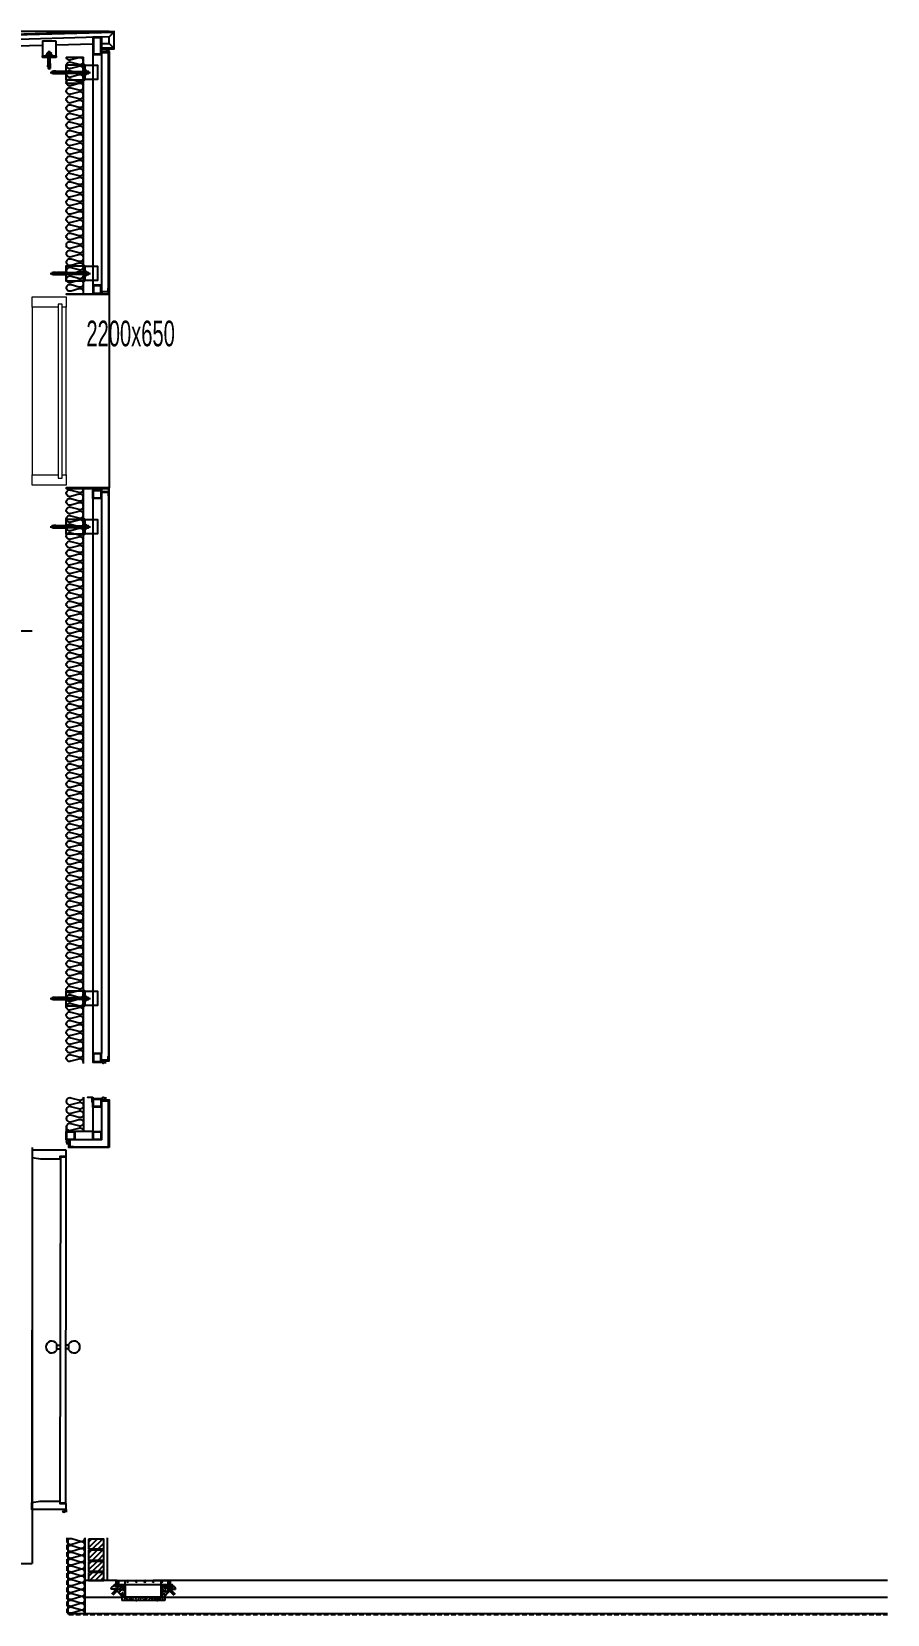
# Model space of a CAD drawing. Header units: millimetres. Extents: x -1320 to 172218, y -4077 to 50350.
# Drawn here: x 125197 to 130200, y 39953 to 49200 of the extents above; entities that cross this region are included whole.
import ezdxf
from ezdxf.enums import TextEntityAlignment as Align

# ---------------------------------------------------------------- set-up
doc = ezdxf.new("R2010")
doc.units = ezdxf.units.MM
doc.header["$LTSCALE"] = 60
doc.linetypes.add('HID', pattern=[2.3, 1.5, -0.8])
doc.linetypes.add('HIDDEN2', pattern=[1, 0.5, -0.5])
for name, color, linetype in [('0-Sheet', 7, 'Continuous'), ('2HIDDEN2', 2, 'HIDDEN2'), ('A-ELE-8', 8, 'Continuous'), ('A-ETC-8', 8, 'Continuous'), ('A-FIN', 6, 'Continuous'), ('A-FIN-8', 8, 'Continuous'), ('A-FIN-9', 7, 'Continuous'), ('A-hat', 8, 'Continuous'), ('A-HAT-9', 9, 'Continuous'), ('A-HAT-WIREMESH', 9, 'g_mesh'), ('A-WALL', 3, 'Continuous'), ('A-WID', 4, 'Continuous'), ('A-WP', 1, 'HID'), ('INSUL', 8, 'Continuous'), ('ISL', 251, 'Continuous')]:
    doc.layers.add(name, color=color, linetype=linetype)
doc.layers.add('A-WIN', color=4, linetype='Continuous', lineweight=9)
doc.layers.add('NOPLOT', color=191, linetype='Continuous', plot=False)
doc.layers.add('NOPLOT-TEXT', color=11, linetype='Continuous', plot=False)
doc.styles.add('Gdim', font='')
doc.styles.add('Gtx', font='')
doc.styles.get('Gdim').set_extended_font_data('Dotum')
doc.styles.get('Gtx').set_extended_font_data('Dotum')
doc.linetypes.add('g_mesh', pattern='A,10,-0.8,["X",Gdim,S=0.6,R=0,X=-0.15,Y=-0.3],-0.8', length=11.6)

# ---------------------------------------------------------------- blocks, each defined once
blk = doc.blocks.new('A$C4de67331')
at = {"layer": 'A-HAT-9'}
h = blk.add_hatch(dxfattribs=at)
h.set_pattern_fill('AR-SAND', color=256, scale=10)
h.set_pattern_definition([(37.5, (-152947.662, -75078.93), (-0.6299336, 19.2682377), [0, -15.2, 0, -17, 0, -16.25]), (7.5, (-152947.662, -75078.93), (17.697767, 28.2214607), [0, -8.2, 0, -13.7, 0, -5.25]), (327.5, (-152959.962, -75078.93), (31.1414186, 0.0565905), [0, -5, 0, -18, 0, -23.5]), (317.5, (-152959.962, -75078.93), (30.061266, 8.7767556), [0, -2.5, 0, -11.8, 0, -13.5])])
h.paths.add_polyline_path([(74.6, -29.6), (48, -29.6, -0.263555), (43.7, -27.2, 0.277406), (24.9, -50), (49.6, -50), (52.2, -52.6)])
h.paths.add_polyline_path([(103, -34.6, 0.414214), (98, -29.6), (74.6, -29.6), (52.2, -52.6), (59.2, -60), (79, -39.6), (103, -39.6)])
h.paths.add_polyline_path([(103, -39.6), (79, -39.6), (59.2, -60), (88, -90), (88, -116), (338, -116), (338, -90), (366.8, -60), (347, -39.6), (323, -39.6), (323, -84.6, -0.414212), (318, -89.6), (311.7, -96), (114.3, -96), (108, -89.6, -0.414212), (103, -84.6)])
h.paths.add_polyline_path([(351.4, -29.6), (328, -29.6, 0.414214), (323, -34.6), (323, -39.6), (347, -39.6), (366.8, -60), (373.8, -52.6)])
h.paths.add_polyline_path([(382.3, -27.2, -0.263555), (378, -29.6), (351.4, -29.6), (373.8, -52.6), (376.4, -50), (401.1, -50, 0.277406)])
at = {"layer": '2HIDDEN2', "color": 8}
for centre, start, end in [((53.3, -54.3), 109.43204, 171.44927), ((372.7, -54.3), 8.55073, 70.56796)]:
    blk.add_arc(centre, 28.7, start, end, dxfattribs=at)
at = {"layer": 'A-FIN'}
for p, q in [((49.6, -50), (24.9, -50)), ((88, -90), (49.6, -50)), ((88, -90), (88, -116)), ((318, -89.6), (311.7, -96)), ((338, -90), (376.4, -50)), ((338, -90), (338, -116)), ((376.4, -50), (401.1, -50)), ((88, -116), (338, -116))]:
    blk.add_line(p, q, dxfattribs=at)
blk.add_lwpolyline([(108, -89.6), (114.3, -96), (311.7, -96)], dxfattribs=at)
at = {"layer": 'NOPLOT'}
for p, q in [((108, -89.6), (108, 0)), ((318, -89.6), (318, 0))]:
    blk.add_line(p, q, dxfattribs=at)
blk = doc.blocks.new('A$C948f045c')
at = {"layer": 'A-ELE-8'}
for p, q in [((45, -24.6), (45, 0)), ((51, 0), (45, 0)), ((45, -24.6), (45, 0)), ((51, 0), (45, 0)), ((51, 0), (51, -24.6)), ((51, 0), (51, -24.6)), ((54, 0), (60, 0)), ((54, 0), (54, -24.6)), ((54, 0), (60, 0)), ((54, 0), (54, -24.6)), ((60, 0), (60, -24.6)), ((348, 0), (60, 0)), ((60, 0), (60, -24.6)), ((348, 0), (60, 0)), ((90.8, -4.2), (95, 0)), ((90.8, -4.2), (95, 0)), ((99.2, -4.2), (95, 0)), ((99.2, -4.2), (95, 0)), ((140.8, -4.2), (145, 0)), ((140.8, -4.2), (145, 0)), ((149.2, -4.2), (145, 0)), ((149.2, -4.2), (145, 0)), ((190.8, -4.2), (195, 0)), ((190.8, -4.2), (195, 0)), ((199.2, -4.2), (195, 0)), ((199.2, -4.2), (195, 0)), ((240.8, -4.2), (245, 0)), ((240.8, -4.2), (245, 0)), ((249.2, -4.2), (245, 0)), ((249.2, -4.2), (245, 0)), ((290.8, -4.2), (295, 0)), ((290.8, -4.2), (295, 0)), ((299.2, -4.2), (295, 0)), ((299.2, -4.2), (295, 0)), ((354, 0), (348, 0)), ((348, 0), (348, -24.6)), ((354, 0), (348, 0)), ((348, 0), (348, -24.6)), ((354, 0), (354, -24.6)), ((354, 0), (354, -24.6)), ((357, -24.6), (357, 0)), ((357, 0), (363, 0)), ((357, -24.6), (357, 0)), ((357, 0), (363, 0)), ((363, -24.6), (363, 0)), ((363, -24.6), (363, 0)), ((65.6, -29.6), (18.3, -78.2)), ((65.6, -29.6), (18.3, -78.2)), ((70, -39.6), (25.5, -85.3)), ((70, -39.6), (25.5, -85.3)), ((34, -24.6), (99, -24.6)), ((39, -29.6), (89, -29.6)), ((58.6, -24.6), (52.6, -24.6)), ((58.6, -24.6), (52.6, -24.6)), ((70, -39.6), (94, -39.6)), ((70, -39.6), (94, -39.6)), ((95, -8.5), (90.8, -4.2)), ((95, -8.5), (90.8, -4.2)), ((94, -34.6), (94, -84.6)), ((95, -8.5), (99.2, -4.2)), ((95, -8.5), (99.2, -4.2)), ((99, -89.6), (99, -24.6)), ((99, -24.6), (309, -24.6)), ((99, -24.6), (309, -24.6)), ((145, -8.5), (140.8, -4.2)), ((145, -8.5), (140.8, -4.2)), ((145, -8.5), (149.2, -4.2)), ((145, -8.5), (149.2, -4.2)), ((195, -8.5), (190.8, -4.2)), ((195, -8.5), (190.8, -4.2)), ((195, -8.5), (199.2, -4.2)), ((195, -8.5), (199.2, -4.2)), ((245, -8.5), (240.8, -4.2)), ((245, -8.5), (240.8, -4.2)), ((245, -8.5), (249.2, -4.2)), ((245, -8.5), (249.2, -4.2)), ((295, -8.5), (290.8, -4.2)), ((295, -8.5), (290.8, -4.2)), ((295, -8.5), (299.2, -4.2)), ((295, -8.5), (299.2, -4.2)), ((309, -24.6), (309, -89.6)), ((374, -24.6), (309, -24.6)), ((314, -34.6), (314, -84.6)), ((338, -39.6), (314, -39.6)), ((338, -39.6), (314, -39.6)), ((369, -29.6), (319, -29.6)), ((338, -39.6), (382.5, -85.3)), ((338, -39.6), (382.5, -85.3)), ((342.4, -29.6), (389.7, -78.2)), ((342.4, -29.6), (389.7, -78.2)), ((349.4, -24.6), (355.4, -24.6)), ((349.4, -24.6), (355.4, -24.6))]:
    blk.add_line(p, q, dxfattribs=at)
for points in [[(99, -89.6), (99, -24.6), (34, -24.6, 0.414214), (39, -29.6), (89, -29.6, -0.414214), (94, -34.6), (94, -84.6, 0.414214)], [(309, -24.6), (374, -24.6, -0.414214), (369, -29.6), (319, -29.6, 0.414214), (314, -34.6), (314, -84.6, -0.414214), (309, -89.6)]]:
    blk.add_lwpolyline(points, format="xyb", close=True, dxfattribs=at)
for centre in [(95, -4.2), (95, -4.2), (145, -4.2), (145, -4.2), (195, -4.2), (195, -4.2), (245, -4.2), (245, -4.2), (295, -4.2), (295, -4.2)]:
    blk.add_circle(centre, 4.24, dxfattribs=at)
for centre, start, end in [((39, -24.6), 180, 270), ((89, -34.6), 0, 90), ((99, -84.6), 180, 270), ((309, -84.6), 270, 0), ((319, -34.6), 90, 180), ((369, -24.6), 270, 0)]:
    blk.add_arc(centre, 5, start, end, dxfattribs=at)
at = {"layer": 'A-FIN'}
blk.add_blockref('A$C4de67331', (-9, 0), dxfattribs=at)
blk = doc.blocks.new('A$Cae507117')
at = {"layer": 'A-ETC-8'}
for points in [[(-50, 0), (-50, -50), (0, -50), (0, 0)], [(-46.8, -3.2), (-46.8, -46.8), (-3.2, -46.8), (-3.2, -3.2)]]:
    blk.add_lwpolyline(points, close=True, dxfattribs=at)
blk = doc.blocks.new('A$C632c858f')
at = {"layer": 'A-ETC-8'}
blk.add_arc((-2.8, 0), 24, 341.82483, 18.17517, dxfattribs=at)
blk.add_ellipse((34, 0), major_axis=(7.59, 0), ratio=0.987937, dxfattribs=at)
blk = doc.blocks.new('너트 M12')
for p, q in [((-9, 0), (9, 0)), ((-9.5, -9), (-9.5, -0.5)), ((9, -9.5), (-9, -9.5)), ((0, -8.3), (0, -1.2)), ((9.5, -0.5), (9.5, -9))]:
    blk.add_line(p, q)
for centre, start, end in [((-9, -0.5), 90, 180), ((-9, -9), 180, 270), ((9, -0.5), 0, 90), ((9, -9), 270, 0)]:
    blk.add_arc(centre, 0.5, start, end)
at = {"extrusion": (0, 0, -1)}
for centre, major_axis, ratio, start_param, end_param in [((-4.8, -0.9), (-4.75, 0.31), 0.185359, -0.024388, 3.141593), ((4.8, -0.9), (4.75, 0.31), 0.185108, 3.141593, 6.30754), ((-4.8, -8.6), (4.75, 0.31), 0.187111, 0, 3.166211), ((4.8, -8.6), (-4.75, 0.31), 0.185991, 3.117121, 6.283185)]:
    blk.add_ellipse(centre, major_axis=major_axis, ratio=ratio, start_param=start_param, end_param=end_param, dxfattribs=at)
blk = doc.blocks.new('A$C4fb6b26a')
at = {"layer": 'A-ETC-8'}
for p, q in [((-277.5, -40), (-42.5, -40)), ((-267.5, -35.5), (-267.5, -44.5)), ((-265.5, -34), (-266, -34)), ((-266, -46), (-265.5, -46)), ((-254.5, -35.5), (-265.5, -34)), ((-265.5, -46), (-254.5, -44.5)), ((-260.1, -34.8), (-260.1, -36.5)), ((-260.1, -43.5), (-260.1, -45.2)), ((-259.6, -37.3), (-257.8, -38.5)), ((-259.6, -42.7), (-257.8, -41.5)), ((-244.1, -33.8), (-259.1, -33.8)), ((-259.1, -46.2), (-244.1, -46.2)), ((-249.6, -39), (-256.2, -39)), ((-249.6, -41), (-256.2, -41)), ((-254.5, -35.5), (-240.5, -35.5)), ((-254.5, -44.5), (-240.5, -44.5)), ((-249.1, -38.5), (-249.1, -38)), ((-249.1, -42), (-249.1, -41.5)), ((-245.1, -42), (-245.1, -38)), ((-244.1, -33.8), (-241.1, -33.8)), ((-244.1, -46.2), (-241.1, -46.2)), ((-241.1, -33.8), (-241.1, -46.2)), ((-240.5, -46), (-240.5, -34)), ((-237.5, -34), (-240.5, -34)), ((-240.5, -46), (-237.5, -46)), ((-237.5, -46), (-237.5, -34)), ((-183.5, -34), (-237.5, -34)), ((-237.5, -46), (-183.5, -46)), ((-183.5, -34), (-74, -34)), ((-74, -46), (-183.5, -46)), ((-80, 0), (-80, -80)), ((-62.7, -44.5), (-52.5, -44.5)), ((-62.5, -34), (-54, -34)), ((-62.5, -35.5), (-52.5, -35.5)), ((-62.5, -46), (-54, -46)), ((-54, -46), (-54, -34)), ((-52.5, -35.5), (-54, -34)), ((-52.5, -44.5), (-54, -46)), ((-52.5, -44.5), (-52.5, -35.5))]:
    blk.add_line(p, q, dxfattribs=at)
for points in [[(-83.5, 4.5), (-83.5, -84.5), (-183.5, -84.5), (-183.5, 4.5)], [(-80, -80), (-74, -80), (-74, 0), (-80, 0)], [(-74, -25), (-74, -55), (-72, -55), (-72, -25)]]:
    blk.add_lwpolyline(points, close=True, dxfattribs=at)
blk.add_lwpolyline([(-80, 7.5), (-80, -87.5, -0.414214), (-81, -88.5), (-83.5, -88.5), (-83.5, 8.5), (-81, 8.5, -0.414214)], format="xyb", close=True, dxfattribs=at)
blk.add_lwpolyline([(-80, -80), (0, -80), (0, 0), (-80, 0)], dxfattribs=at)
for centre, radius, start, end in [((-266, -35.5), 1.5, 90, 180), ((-266, -44.5), 1.5, 180, 270), ((-259.1, -34.8), 1, 90, 180), ((-259.1, -36.5), 1, 180, 236.30993), ((-259.1, -43.5), 1, 123.69007, 180), ((-259.1, -45.2), 1, 180, 270), ((-256.2, -36), 3, 236.30993, 270), ((-256.2, -44), 3, 90, 123.69007), ((-249.6, -38.5), 0.5, 270, 0), ((-249.6, -41.5), 0.5, 0, 90), ((-247.1, -38), 2, 90, 180), ((-247.1, -42), 2, 180, 270), ((-247.1, -38), 2, 0, 90), ((-247.1, -42), 2, 270, 0)]:
    blk.add_arc(centre, radius, start, end, dxfattribs=at)
at = {"layer": 'A-ETC-8', "xscale": -1, "rotation": 90}
blk.add_blockref('너트 M12', (-72, -40), dxfattribs=at)
blk = doc.blocks.new('*U258')
at = {"layer": 'A-WIN', "color": 8}
for p, q in [((3409.1, 150), (2429.1, 150)), ((2429.1, -50), (3409.1, -50))]:
    blk.add_line(p, q, dxfattribs=at)
at = {"layer": 'A-WIN'}
for points in [[(2369.1, 126.5), (2369.1, 126.5), (2369.1, 150), (2429.1, 150), (2429.1, 126.5), (2411.1, 126.5), (2411.1, 102.5), (2429.1, 102.5), (2429.1, -50), (2369.1, -50), (2369.1, 102.5), (2369.1, 102.5)], [(3427.1, 126.5), (3409.1, 126.5), (3409.1, 150), (3469.1, 150), (3469.1, 126.5), (3469.1, 126.5), (3469.1, 102.5), (3469.1, 102.5), (3469.1, -50), (3409.1, -50), (3409.1, 102.5), (3427.1, 102.5)]]:
    blk.add_lwpolyline(points, close=True, dxfattribs=at)
for points in [[(3427.1, 120.5), (3427.1, 126.5), (2411.1, 126.5), (2411.1, 120.5)], [(2411.1, 108.5), (2411.1, 102.5), (3427.1, 102.5), (3427.1, 108.5)]]:
    blk.add_lwpolyline(points, dxfattribs=at)
blk = doc.blocks.new('A$C74a2a393')
at = {"layer": 'A-ETC-8', "elevation": 0}
for points in [[(-50, -100), (-50, 0), (0, 0), (0, -100)], [(-46.8, -96.8), (-46.8, -3.2), (-3.2, -3.2), (-3.2, -96.8)]]:
    blk.add_lwpolyline(points, close=True, dxfattribs=at)
blk = doc.blocks.new('M12-STUD ANCHOR')
at = {"layer": 'A-ETC-8'}
for p, q in [((17.8, 33.7), (17.8, 40.7)), ((28.2, 30.2), (18, 31.2)), ((18, 28.2), (18, 31.2)), ((18, 31.2), (29.2, 31.2)), ((28.2, 27.2), (18, 28.2)), ((28.7, 42.2), (19.2, 42.2)), ((28.7, 32.2), (19.2, 32.2)), ((22.7, 48), (23.9, 49.2)), ((34.7, 48), (22.7, 48)), ((22.7, -20.8), (22.7, 48)), ((23.3, 33.7), (23.3, 40.7)), ((33.5, 49.2), (23.9, 49.2)), ((23.9, -20.8), (23.9, 49.2)), ((28.2, 27.2), (28.2, 30.2)), ((39.5, 28.2), (28.2, 28.2)), ((28.7, 54.2), (28.7, -55.8)), ((28.7, 42.2), (38.2, 42.2)), ((28.7, 32.2), (38.2, 32.2)), ((29.2, 29.2), (29.2, 32.2)), ((39.5, 31.2), (29.2, 32.2)), ((39.5, 28.2), (29.2, 29.2)), ((33.5, 49.2), (34.7, 48)), ((33.5, -20.8), (33.5, 49.2)), ((34.2, 33.7), (34.2, 40.7)), ((34.7, -20.8), (34.7, 48)), ((39.5, 28.2), (39.5, 31.2)), ((39.7, 33.7), (39.7, 40.7)), ((20.5, -38.8), (21.7, -20.8)), ((28.7, -38.8), (20.5, -38.8)), ((21.7, -20.8), (24.3, -20.8)), ((22.7, -18.4), (34.7, -18.4)), ((22.7, -38.8), (22.7, -48.4)), ((22.7, -41.2), (34.7, -41.2)), ((22.7, -42.4), (34.7, -42.4)), ((22.7, -48.4), (28.7, -48.4)), ((28.7, -50.8), (22.7, -48.4)), ((28.7, -20.8), (24.8, -20.8)), ((25.8, -32.3), (32, -26.1)), ((26.2, -32.6), (32.3, -26.5)), ((31.1, -35.9), (27.5, -35.9)), ((31.1, -36.4), (27.5, -36.4)), ((35.7, -20.8), (28.7, -20.8)), ((31.1, -38.8), (28.7, -38.8)), ((28.7, -50.8), (34.7, -48.4)), ((34.7, -48.4), (28.7, -48.4)), ((32.3, -38.8), (36.9, -38.8)), ((34.7, -38.8), (34.7, -48.4)), ((36.9, -38.8), (35.7, -20.8))]:
    blk.add_line(p, q, dxfattribs=at)
for centre, radius, start, end in [((19.2, 40.7), 1.47, 90, 180), ((19.2, 33.7), 1.47, 180, 270), ((21.8, 40.7), 1.47, 360, 90), ((21.8, 33.7), 1.47, 270, 360), ((24.7, 40.7), 1.47, 90, 180), ((24.7, 33.7), 1.47, 180, 270), ((32.8, 40.7), 1.47, 360, 90), ((32.8, 33.7), 1.47, 270, 360), ((35.7, 40.7), 1.47, 90, 180), ((35.7, 33.7), 1.47, 180, 270), ((38.2, 40.7), 1.47, 360, 90), ((38.2, 33.7), 1.47, 270, 360), ((27.7, -21.9), 3.6, 161.96222, 315), ((27.7, -21.9), 3.12, 159.06665, 315), ((27.5, -34), 2.4, 135, 270), ((27.5, -34), 1.92, 135, 270), ((31.1, -25.3), 1.68, 315, 135), ((31.1, -25.3), 1.2, 315, 135), ((31.1, -37.6), 1.68, 314.41531, 90), ((31.1, -37.6), 1.2, 270, 90)]:
    blk.add_arc(centre, radius, start, end, dxfattribs=at)
blk = doc.blocks.new('A$Ca447c92b')
at = {"layer": '0-Sheet'}
for p, q in [((405, 50, 0), (405, 42.8, 0)), ((405, 42.8, 0), (408, 42.8, 0))]:
    blk.add_line(p, q, dxfattribs=at)
at = {"layer": 'A-ETC-8'}
for p, q in [((-220, 100.9, 0), (-247, 127, 0)), ((-220, 100.9, 0), (-220, -117)), ((450, 119.2, 0), (477, 146.9, 0)), ((60, 69.1, 0), (-170, 63.1, 0)), ((355, 77, 0), (140, 71.2, 0)), ((408, 53, 0), (408, 80, 0)), ((477, 53, 0), (450, 80, 0))]:
    blk.add_line(p, q, dxfattribs=at)
at = {"layer": 'A-ETC-8', "elevation": 0}
blk.add_lwpolyline([(408, 80), (450, 80), (450, 119.2), (-220, 100.9)], dxfattribs=at)
for points in [[(140, 94.8), (60, 94.8), (60, 0), (140, 0)], [(140, 8), (140, 0), (60, 0), (60, 8)], [(120, 8), (80, 8), (80, 12), (120, 12)], [(-200, -120), (-230, -120), (-230, -117), (-203, -117), (-203, -90), (-200, -90)]]:
    blk.add_lwpolyline(points, close=True, dxfattribs=at)
at = {"layer": 'A-ETC-8'}
blk.add_arc((-210, -213.7), 64.5, 81.08429, 98.91571, dxfattribs=at)
at = {"layer": 'A-ETC-8', "extrusion": (0, 0, -1)}
blk.add_ellipse((-210, -133.5), major_axis=(0, 10), ratio=0.999542, dxfattribs=at)
at = {"layer": 'A-FIN-9', "elevation": 0}
blk.add_lwpolyline([(408, 42.8), (408, 50), (480, 50), (480, 150), (-250, 130), (-250, -150), (-220, -150), (-220, -123), (-208, -123), (-208, -120), (-223, -120), (-223, -147), (-247, -147), (-247, 127.1), (477, 146.9), (477, 53), (405, 53), (405, 42.8)], close=True, dxfattribs=at)
at = {"layer": 'A-ETC-8', "xscale": -1}
for name, p in [('A$Cae507117', (-220, 100.9, 0)), ('A$C74a2a393', (355, 116.9, 0)), ('M12-STUD ANCHOR', (128.7, -16.2, 0)), ('A$C632c858f', (470.1, 42.5, 0))]:
    blk.add_blockref(name, p, dxfattribs=at)

msp = doc.modelspace()

# ---------------------------------------------------------------- hatches: boundary and pattern name
at = {"layer": 'A-hat', "lineweight": -3}
h = msp.add_hatch(dxfattribs=at)
h.set_pattern_fill('ANSI31', color=256, scale=7, style=0)
h.set_pattern_definition([(45, (38448.755, 42713.623), (-15.715448, 15.715448), [])])
h.paths.add_polyline_path([(125620, 40392), (125530, 40392), (125530, 40335), (125620, 40335)])
h = msp.add_hatch(dxfattribs=at)
h.set_pattern_fill('ANSI31', color=256, scale=7, style=0)
h.set_pattern_definition([(45, (38448.755, 42648.623), (-15.715448, 15.715448), [])])
h.paths.add_polyline_path([(125620, 40327), (125530, 40327), (125530, 40270), (125620, 40270)])
h = msp.add_hatch(dxfattribs=at)
h.set_pattern_fill('ANSI31', color=256, scale=7, style=0)
h.set_pattern_definition([(45, (38448.755, 42583.623), (-15.715448, 15.715448), [])])
h.paths.add_polyline_path([(125620, 40262), (125530, 40262), (125530, 40205), (125620, 40205)])
h = msp.add_hatch(dxfattribs=at)
h.set_pattern_fill('ANSI31', color=256, scale=7, style=0)
h.set_pattern_definition([(45, (69098.755, 42518.623), (-15.715448, 15.715448), [])])
h.paths.add_polyline_path([(125530, 40150), (125620, 40150), (125620, 40197), (125530, 40197)])

# ---------------------------------------------------------------- linework, layer by layer
at = {"layer": 'A-ELE-8'}
for p, q in [((125650, 49200), (119320, 49200)), ((125650.3, 47665, 0), (125650, 46535, 0)), ((125200, 42680), (125200, 40250)), ((129370, 40150), (128630, 40150))]:
    msp.add_line(p, q, dxfattribs=at)
at = {"layer": 'A-ELE-8', "ltscale": 20}
msp.add_line((125200, 42623), (125197.5, 40607), dxfattribs=at)
at = {"layer": 'A-ETC-8'}
for p, q in [((125555, 49168.1, 0), (125555, 47665, 0)), ((125605, 49169.6, 0), (125605, 47665, 0)), ((125555, 46535, 0), (125555, 43230.1)), ((125605, 46535, 0), (125605, 43230.1)), ((125555, 42917, 0), (125555, 42775, 0)), ((125605, 42917, 0), (125605, 42775, 0)), ((125555, 42775, 0), (125450, 42775, 0)), ((125555, 42725, 0), (125450, 42725, 0))]:
    msp.add_line(p, q, dxfattribs=at)
at = {"layer": 'A-ETC-8', "elevation": 0}
for points in [[(125642, 49081), (125607, 49081), (125607, 49092), (125605, 49092), (125605, 49079), (125640.3, 49079, 0.226541), (125644, 49075.3), (125644, 49060.7), (125646, 49060.7), (125646, 49077, -0.414214)], [(125642.3, 47680), (125607.3, 47680), (125607.3, 47669), (125605.3, 47669), (125605.3, 47682), (125640.6, 47682, -0.226541), (125644.3, 47685.7), (125644.3, 47700.4), (125646.3, 47700.4), (125646.3, 47684, 0.414214)], [(125642, 46511), (125607, 46511), (125607, 46522), (125605, 46522), (125605, 46509), (125640.4, 46509, 0.226541), (125644, 46505.3), (125644, 46490.6), (125646, 46490.6), (125646, 46507, -0.414214)], [(125642, 43191.1), (125607, 43191.1), (125607, 43180.1), (125605, 43180.1), (125605, 43193.1), (125640.4, 43193.1, -0.226541), (125644, 43196.7), (125644, 43211.4), (125646, 43211.4), (125646, 43195.1, 0.414214)], [(125642, 42956), (125607, 42956), (125607, 42967), (125605, 42967), (125605, 42954), (125640.4, 42954, 0.226541), (125644, 42950.3), (125644, 42935.6), (125646, 42935.6), (125646, 42952, -0.414214)], [(125419, 42688), (125419, 42723), (125408, 42723), (125408, 42725), (125421, 42725), (125421, 42689.7, -0.226541), (125424.7, 42686), (125439.4, 42686), (125439.4, 42684), (125423, 42684, 0.414214)]]:
    msp.add_lwpolyline(points, format="xyb", close=True, dxfattribs=at)
for points in [[(125555, 42975), (125555, 42945), (125552, 42945), (125552, 42972), (125525, 42972), (125525, 42975)], [(125400, 42775), (125430, 42775), (125430, 42778), (125403, 42778), (125403, 42805), (125400, 42805)]]:
    msp.add_lwpolyline(points, close=True, dxfattribs=at)
at = {"layer": 'A-ETC-8'}
msp.add_arc((125420.5, 40557.5), 21.8, 159.90916, 200.09084, dxfattribs=at)
at = {"layer": 'A-ETC-8', "extrusion": (0, 0, -1)}
msp.add_ellipse((125386, 40557.5), major_axis=(-7.59, 0), ratio=0.987937, dxfattribs=at)
at = {"layer": 'A-FIN'}
for p, q in [((119750, 45700), (125200, 45700)), ((125640, 40150), (125640, 40400)), ((121677.7, 40250), (125200, 40250)), ((125691, 40150), (125508, 40150)), ((130200, 40150), (125909, 40150))]:
    msp.add_line(p, q, dxfattribs=at)
at = {"layer": 'A-FIN', "elevation": 0}
for points in [[(125650.1, 49085), (125650.3, 47665), (125400.3, 47665), (125400.3, 47669), (125646.3, 47669), (125646.1, 49081)], [(125650.1, 49085), (125609, 49085), (125609, 49081), (125646.1, 49081)]]:
    msp.add_lwpolyline(points, dxfattribs=at)
for points in [[(125609, 43191.1), (125609, 43187.1), (125650, 43187.1), (125650, 46535), (125400, 46535), (125400, 46531), (125646, 46531), (125646, 43191.1), (125609, 43191.1)], [(125650, 42680), (125415, 42680), (125415, 42721), (125419, 42721), (125419, 42684), (125646, 42684), (125646, 42956), (125609, 42956), (125609, 42956), (125609, 42960), (125650, 42960)]]:
    msp.add_lwpolyline(points, close=True, dxfattribs=at)
at = {"layer": 'A-FIN-8'}
for q in [(125408, 39968.2), (130200, 39958)]:
    msp.add_line((125418.2, 39958), q, dxfattribs=at)
at = {"layer": 'A-HAT-WIREMESH', "ltscale": 0.6}
msp.add_line((125508, 40054), (130200, 40054), dxfattribs=at)
at = {"layer": 'A-WALL', "elevation": 0}
for points in [[(125530, 40392), (125530, 40335), (125620, 40335), (125620, 40392)], [(125530, 40327), (125530, 40270), (125620, 40270), (125620, 40327)], [(125530, 40262), (125530, 40205), (125620, 40205), (125620, 40262)], [(125530, 40197), (125530, 40150), (125620, 40150), (125620, 40197)]]:
    msp.add_lwpolyline(points, close=True, dxfattribs=at)
at = {"layer": 'A-WID'}
for p, q in [((125345, 41497), (125345, 41533)), ((125345, 41525), (125365, 41525)), ((125415, 41525), (125395, 41525)), ((125415, 41497), (125415, 41533)), ((125345, 41505), (125365, 41505)), ((125415, 41505), (125395, 41505))]:
    msp.add_line(p, q, dxfattribs=at)
at = {"layer": 'A-WID', "elevation": 0}
for points in [[(125400, 42665), (125200, 42665), (125200, 42623), (125200, 42623), (125250, 42615), (125265, 42615), (125265, 42615), (125365, 42615), (125365, 42630), (125400, 42630), (125400, 42638), (125400, 42638), (125400, 42665)], [(125397.5, 42627), (125395, 40602.5), (125365, 40602.5), (125367.5, 42627)], [(125397.5, 40565), (125197.5, 40565), (125197.5, 40607), (125197.5, 40607), (125247.5, 40615), (125262.5, 40615), (125262.5, 40615), (125362.5, 40615), (125362.5, 40600), (125397.5, 40600), (125397.5, 40592), (125397.5, 40592), (125397.5, 40565)]]:
    msp.add_lwpolyline(points, close=True, dxfattribs=at)
at = {"layer": 'A-WID'}
for centre, start, end in [((125315, 41515), 31.00272, 328.99728), ((125445, 41515), 211.00272, 148.99728)]:
    msp.add_arc(centre, 35, start, end, dxfattribs=at)
at = {"layer": 'A-WP', "ltscale": 0.3}
for p, q in [((125403, 40400), (125403, 39965.1)), ((125415.1, 39953), (125403, 39965.1)), ((125415.1, 39953), (130200, 39953))]:
    msp.add_line(p, q, dxfattribs=at)
at = {"layer": 'INSUL'}
for p, q in [((125400, 49050), (125500, 49050)), ((125500, 47665), (125500, 49050)), ((125400, 48900, 0), (125500, 48900, 0)), ((125500, 43171), (125500, 46535)), ((125500, 42975), (125500, 42775)), ((125408, 40400), (125408, 39968.2)), ((125508, 40400), (125508, 39958))]:
    msp.add_line(p, q, dxfattribs=at)
at = {"layer": 'ISL', "elevation": 0}
for points in [[(125400.3, 47950, -0.576422), (125427.1, 47971.8), (125472.9, 47959.4, 0.524856), (125500, 47978.1, 0.524856), (125472.9, 47996.8), (125427.1, 47984.4, -1.449198), (125427.1, 48021.8), (125472.9, 48009.4, 0.524856), (125500, 48028.1, 0.524856), (125472.9, 48046.8), (125427.1, 48034.4, -1.449198), (125427.1, 48071.8), (125472.9, 48059.4, 0.524856), (125500, 48078.1, 0.524856), (125472.9, 48096.8), (125427.1, 48084.4, -1.449198), (125427.1, 48121.8), (125472.9, 48109.4, 0.524856), (125500, 48128.1, 0.524856), (125472.9, 48146.8), (125427.1, 48134.4, -1.449198), (125427.1, 48171.8), (125472.9, 48159.4, 0.524856), (125500, 48178.1, 0.524856), (125472.9, 48196.8), (125427.1, 48184.4, -1.449198), (125427.1, 48221.8), (125472.9, 48209.4, 0.524856), (125500, 48228.1, 0.524856), (125472.9, 48246.8), (125427.1, 48234.4, -1.449198), (125427.1, 48271.8), (125472.9, 48259.4, 0.524856), (125500, 48278.1, 0.524856), (125472.9, 48296.8), (125427.1, 48284.4, -1.449198), (125427.1, 48321.8), (125472.9, 48309.4, 0.524856), (125500, 48328.1, 0.524856), (125472.9, 48346.8), (125427.1, 48334.4, -1.449198), (125427.1, 48371.8), (125472.9, 48359.4, 0.524856), (125500, 48378.1, 0.524856), (125472.9, 48396.8), (125427.1, 48384.4, -1.449198), (125427.1, 48421.8), (125472.9, 48409.4, 0.524856), (125500, 48428.1, 0.524856), (125472.9, 48446.8), (125427.1, 48434.4, -1.449198), (125427.1, 48471.8), (125472.9, 48459.4, 0.524856), (125500, 48478.1, 0.524856), (125472.9, 48496.8), (125427.1, 48484.4, -1.449198), (125427.1, 48521.8), (125472.9, 48509.4, 0.524856), (125500, 48528.1, 0.524856), (125472.9, 48546.8), (125427.1, 48534.4, -1.449198), (125427.1, 48571.8), (125472.9, 48559.4, 0.524856), (125500, 48578.1, 0.524856), (125472.9, 48596.8), (125427.1, 48584.4, -1.449198), (125427.1, 48621.8), (125472.9, 48609.4, 0.524856), (125500, 48628.1, 0.524856), (125472.9, 48646.8), (125427.1, 48634.4, -1.449198), (125427.1, 48671.8), (125472.9, 48659.4, 0.524856), (125500, 48678.1, 0.524856), (125472.9, 48696.8), (125427.1, 48684.4, -1.449198), (125427.1, 48721.8), (125472.9, 48709.4, 0.524856), (125500, 48728.1, 0.524856), (125472.9, 48746.8), (125427.1, 48734.4, -1.449198), (125427.1, 48771.8), (125472.9, 48759.4, 0.524856), (125500, 48778.1, 0.524856), (125472.9, 48796.8), (125427.1, 48784.4, -1.449198), (125427.1, 48821.8), (125472.9, 48809.4, 0.524856), (125500, 48828.1, 0.524856), (125472.9, 48846.8), (125427.1, 48834.4, -1.449198), (125427.1, 48871.8), (125472.9, 48859.4, 0.524856), (125500, 48878.1, 0.524856), (125472.9, 48896.8), (125427.1, 48884.4, -1.449198), (125427.1, 48921.8), (125472.9, 48909.4, 0.524856), (125500, 48928.1, 0.524856), (125472.9, 48946.8), (125427.1, 48934.4, -1.449198), (125427.1, 48971.8), (125472.9, 48959.4, 0.524856), (125500, 48978.1, 0.524856), (125472.9, 48996.8), (125427.1, 48984.4, -1.449198), (125427.1, 49021.8), (125472.9, 49009.4, 0.524856), (125500, 49028.1, 0.524856), (125472.9, 49046.8), (125427.1, 49034.4, -0.475537), (125400.3, 49050, -0.475537)], [(125498, 47669, 0.119307), (125500.3, 47678.1, 0.524856), (125473.2, 47696.8), (125427.4, 47684.4, -1.449198), (125427.4, 47721.8), (125473.2, 47709.4, 0.524856), (125500.3, 47728.1, 0.524856), (125473.2, 47746.8), (125427.4, 47734.4, -1.449198), (125427.4, 47771.8), (125473.2, 47759.4, 0.524856), (125500.3, 47778.1, 0.524856), (125473.2, 47796.8), (125427.4, 47784.4, -1.449198), (125427.4, 47821.8), (125473.2, 47809.4, 0.524856), (125500.3, 47828.1, 0.524856), (125473.2, 47846.8), (125427.4, 47834.4, -1.449198), (125427.4, 47871.8), (125473.2, 47859.4, 0.524856), (125500.3, 47878.1, 0.524856), (125473.2, 47896.8), (125427.4, 47884.4, -1.449198), (125427.4, 47921.8), (125473.2, 47909.4, 0.524856), (125500.3, 47928.1, 0.524856), (125473.2, 47946.8), (125427.4, 47934.4, -0.475537), (125400.5, 47950)], [(125500, 43178.1, 0.524856), (125472.9, 43196.8), (125427.1, 43184.4, -1.449198), (125427.1, 43221.8), (125472.9, 43209.4, 0.524856), (125500, 43228.1, 0.524856), (125472.9, 43246.8), (125427.1, 43234.4, -1.449198), (125427.1, 43271.8), (125472.9, 43259.4, 0.524856), (125500, 43278.1, 0.524856), (125472.9, 43296.8), (125427.1, 43284.4, -1.449198), (125427.1, 43321.8), (125472.9, 43309.4, 0.524856), (125500, 43328.1, 0.524856), (125472.9, 43346.8), (125427.1, 43334.4, -1.449198), (125427.1, 43371.8), (125472.9, 43359.4, 0.524856), (125500, 43378.1, 0.524856), (125472.9, 43396.8), (125427.1, 43384.4, -1.449198), (125427.1, 43421.8), (125472.9, 43409.4, 0.524856), (125500, 43428.1, 0.524856), (125472.9, 43446.8), (125427.1, 43434.4, -1.449198), (125427.1, 43471.8), (125472.9, 43459.4, 0.524856), (125500, 43478.1, 0.524856), (125472.9, 43496.8), (125427.1, 43484.4, -1.449198), (125427.1, 43521.8), (125472.9, 43509.4, 0.524856), (125500, 43528.1, 0.524856), (125472.9, 43546.8), (125427.1, 43534.4, -1.449198), (125427.1, 43571.8), (125472.9, 43559.4, 0.524856), (125500, 43578.1, 0.524856), (125472.9, 43596.8), (125427.1, 43584.4, -1.449198), (125427.1, 43621.8), (125472.9, 43609.4, 0.524856), (125500, 43628.1, 0.524856), (125472.9, 43646.8), (125427.1, 43634.4, -1.449198), (125427.1, 43671.8), (125472.9, 43659.4, 0.524856), (125500, 43678.1, 0.524856), (125472.9, 43696.8), (125427.1, 43684.4, -1.449198), (125427.1, 43721.8), (125472.9, 43709.4, 0.524856), (125500, 43728.1, 0.524856), (125472.9, 43746.8), (125427.1, 43734.4, -1.449198), (125427.1, 43771.8), (125472.9, 43759.4, 0.524856), (125500, 43778.1, 0.524856), (125472.9, 43796.8), (125427.1, 43784.4, -1.449198), (125427.1, 43821.8), (125472.9, 43809.4, 0.524856), (125500, 43828.1, 0.524856), (125472.9, 43846.8), (125427.1, 43834.4, -1.449198), (125427.1, 43871.8), (125472.9, 43859.4, 0.524856), (125500, 43878.1, 0.524856), (125472.9, 43896.8), (125427.1, 43884.4, -1.449198), (125427.1, 43921.8), (125472.9, 43909.4, 0.524856), (125500, 43928.1, 0.524856), (125472.9, 43946.8), (125427.1, 43934.4, -1.449198), (125427.1, 43971.8), (125472.9, 43959.4, 0.524856), (125500, 43978.1, 0.524856), (125472.9, 43996.8), (125427.1, 43984.4, -1.449198), (125427.1, 44021.8), (125472.9, 44009.4, 0.524856), (125500, 44028.1, 0.524856), (125472.9, 44046.8), (125427.1, 44034.4, -1.449198), (125427.1, 44071.8), (125472.9, 44059.4, 0.524856), (125500, 44078.1, 0.524856), (125472.9, 44096.8), (125427.1, 44084.4, -1.449198), (125427.1, 44121.8), (125472.9, 44109.4, 0.524856), (125500, 44128.1, 0.524856), (125472.9, 44146.8), (125427.1, 44134.4, -1.449198), (125427.1, 44171.8), (125472.9, 44159.4, 0.524856), (125500, 44178.1, 0.524856), (125472.9, 44196.8), (125427.1, 44184.4, -1.449198), (125427.1, 44221.8), (125472.9, 44209.4, 0.524856), (125500, 44228.1, 0.524856), (125472.9, 44246.8), (125427.1, 44234.4, -1.449198), (125427.1, 44271.8), (125472.9, 44259.4, 0.524856), (125500, 44278.1, 0.524856), (125472.9, 44296.8), (125427.1, 44284.4, -1.449198), (125427.1, 44321.8), (125472.9, 44309.4, 0.524856), (125500, 44328.1, 0.524856), (125472.9, 44346.8), (125427.1, 44334.4, -1.449198), (125427.1, 44371.8), (125472.9, 44359.4, 0.524856), (125500, 44378.1, 0.524856), (125472.9, 44396.8), (125427.1, 44384.4, -1.449198), (125427.1, 44421.8), (125472.9, 44409.4, 0.524856), (125500, 44428.1, 0.524856), (125472.9, 44446.8), (125427.1, 44434.4, -1.449198), (125427.1, 44471.8), (125472.9, 44459.4, 0.524856), (125500, 44478.1, 0.524856), (125472.9, 44496.8), (125427.1, 44484.4, -1.449198), (125427.1, 44521.8), (125472.9, 44509.4, 0.524856), (125500, 44528.1, 0.524856), (125472.9, 44546.8), (125427.1, 44534.4, -1.449198), (125427.1, 44571.8), (125472.9, 44559.4, 0.524856), (125500, 44578.1, 0.524856), (125472.9, 44596.8), (125427.1, 44584.4, -1.449198), (125427.1, 44621.8), (125472.9, 44609.4, 0.524856), (125500, 44628.1, 0.524856), (125472.9, 44646.8), (125427.1, 44634.4, -1.449198), (125427.1, 44671.8), (125472.9, 44659.4, 0.524856), (125500, 44678.1, 0.524856), (125472.9, 44696.8), (125427.1, 44684.4, -1.449198), (125427.1, 44721.8), (125472.9, 44709.4, 0.524856), (125500, 44728.1, 0.524856), (125472.9, 44746.8), (125427.1, 44734.4, -1.449198), (125427.1, 44771.8), (125472.9, 44759.4, 0.524856), (125500, 44778.1, 0.524856), (125472.9, 44796.8), (125427.1, 44784.4, -1.449198), (125427.1, 44821.8), (125472.9, 44809.4, 0.524856), (125500, 44828.1, 0.524856), (125472.9, 44846.8), (125427.1, 44834.4, -1.449198), (125427.1, 44871.8), (125472.9, 44859.4, 0.524856), (125500, 44878.1, 0.524856), (125472.9, 44896.8), (125427.1, 44884.4, -1.449198), (125427.1, 44921.8), (125472.9, 44909.4, 0.524856), (125500, 44928.1, 0.524856), (125472.9, 44946.8), (125427.1, 44934.4, -1.449198), (125427.1, 44971.8), (125472.9, 44959.4, 0.524856), (125500, 44978.1, 0.524856), (125472.9, 44996.8), (125427.1, 44984.4, -1.449198), (125427.1, 45021.8), (125472.9, 45009.4, 0.524856), (125500, 45028.1, 0.524856), (125472.9, 45046.8), (125427.1, 45034.4, -1.449198), (125427.1, 45071.8), (125472.9, 45059.4, 0.524856), (125500, 45078.1, 0.524856), (125472.9, 45096.8), (125427.1, 45084.4, -1.449198), (125427.1, 45121.8), (125472.9, 45109.4, 0.524856), (125500, 45128.1, 0.524856), (125472.9, 45146.8), (125427.1, 45134.4, -1.449198), (125427.1, 45171.8), (125472.9, 45159.4, 0.524856), (125500, 45178.1, 0.524856), (125472.9, 45196.8), (125427.1, 45184.4, -1.449198), (125427.1, 45221.8), (125472.9, 45209.4, 0.524856), (125500, 45228.1, 0.524856), (125472.9, 45246.8), (125427.1, 45234.4, -1.449198), (125427.1, 45271.8), (125472.9, 45259.4, 0.524856), (125500, 45278.1, 0.524856), (125472.9, 45296.8), (125427.1, 45284.4, -1.449198), (125427.1, 45321.8), (125472.9, 45309.4, 0.524856), (125500, 45328.1, 0.524856), (125472.9, 45346.8), (125427.1, 45334.4, -1.449198), (125427.1, 45371.8), (125472.9, 45359.4, 0.524856), (125500, 45378.1, 0.524856), (125472.9, 45396.8), (125427.1, 45384.4, -1.449198), (125427.1, 45421.8), (125472.9, 45409.4, 0.524856), (125500, 45428.1, 0.524856), (125472.9, 45446.8), (125427.1, 45434.4, -1.449198), (125427.1, 45471.8), (125472.9, 45459.4, 0.524856), (125500, 45478.1, 0.524856), (125472.9, 45496.8), (125427.1, 45484.4, -1.449198), (125427.1, 45521.8), (125472.9, 45509.4, 0.524856), (125500, 45528.1, 0.524856), (125472.9, 45546.8), (125427.1, 45534.4, -1.449198), (125427.1, 45571.8), (125472.9, 45559.4, 0.524856), (125500, 45578.1, 0.524856), (125472.9, 45596.8), (125427.1, 45584.4, -1.449198), (125427.1, 45621.8), (125472.9, 45609.4, 0.524856), (125500, 45628.1, 0.524856), (125472.9, 45646.8), (125427.1, 45634.4, -1.449198), (125427.1, 45671.8), (125472.9, 45659.4, 0.524856), (125500, 45678.1, 0.524856), (125472.9, 45696.8), (125427.1, 45684.4, -1.449198), (125427.1, 45721.8), (125472.9, 45709.4, 0.524856), (125500, 45728.1, 0.524856), (125472.9, 45746.8), (125427.1, 45734.4, -1.449198), (125427.1, 45771.8), (125472.9, 45759.4, 0.524856), (125500, 45778.1, 0.524856), (125472.9, 45796.8), (125427.1, 45784.4, -1.449198), (125427.1, 45821.8), (125472.9, 45809.4, 0.524856), (125500, 45828.1, 0.524856), (125472.9, 45846.8), (125427.1, 45834.4, -1.449198), (125427.1, 45871.8), (125472.9, 45859.4, 0.524856), (125500, 45878.1, 0.524856), (125472.9, 45896.8), (125427.1, 45884.4, -1.449198), (125427.1, 45921.8), (125472.9, 45909.4, 0.524856), (125500, 45928.1, 0.524856), (125472.9, 45946.8), (125427.1, 45934.4, -1.449198), (125427.1, 45971.8), (125472.9, 45959.4, 0.524856), (125500, 45978.1, 0.524856), (125472.9, 45996.8), (125427.1, 45984.4, -1.449198), (125427.1, 46021.8), (125472.9, 46009.4, 0.524856), (125500, 46028.1, 0.524856), (125472.9, 46046.8), (125427.1, 46034.4, -1.449198), (125427.1, 46071.8), (125472.9, 46059.4, 0.524856), (125500, 46078.1, 0.524856), (125472.9, 46096.8), (125427.1, 46084.4, -1.449198), (125427.1, 46121.8), (125472.9, 46109.4, 0.524856), (125500, 46128.1, 0.524856), (125472.9, 46146.8), (125427.1, 46134.4, -1.449198), (125427.1, 46171.8), (125472.9, 46159.4, 0.524856), (125500, 46178.1, 0.524856), (125472.9, 46196.8), (125427.1, 46184.4, -1.449198), (125427.1, 46221.8), (125472.9, 46209.4, 0.524856), (125500, 46228.1, 0.524856), (125472.9, 46246.8), (125427.1, 46234.4, -1.449198), (125427.1, 46271.8), (125472.9, 46259.4, 0.524856), (125500, 46278.1, 0.524856), (125472.9, 46296.8), (125427.1, 46284.4, -1.449198), (125427.1, 46321.8), (125472.9, 46309.4, 0.524856), (125500, 46328.1, 0.524856), (125472.9, 46346.8), (125427.1, 46334.4, -1.449198), (125427.1, 46371.8), (125472.9, 46359.4, 0.524856), (125500, 46378.1, 0.524856), (125472.9, 46396.8), (125427.1, 46384.4, -1.449198), (125427.1, 46421.8), (125472.9, 46409.4, 0.524856), (125500, 46428.1, 0.524856), (125472.9, 46446.8), (125427.1, 46434.4, -1.449198), (125427.1, 46471.8), (125472.9, 46459.4, 0.524856), (125500, 46478.1, 0.524856), (125472.9, 46496.8), (125427.1, 46484.4, -1.449198), (125427.1, 46521.8), (125472.9, 46509.4, 0.524856), (125500, 46528.1, 0.087633), (125498.8, 46535, 0.087633)], [(125500, 42975, -0.524856), (125472.9, 42956.3), (125427.1, 42968.7, 1.449198), (125427.1, 42931.3), (125472.9, 42943.7, -0.524856), (125500, 42925, -0.524856), (125472.9, 42906.3), (125427.1, 42918.7, 1.449198), (125427.1, 42881.3), (125472.9, 42893.7, -0.524856), (125500, 42875, -0.524856), (125472.9, 42856.3), (125427.1, 42868.7, 1.449198), (125427.1, 42831.3), (125472.9, 42843.7, -0.524856), (125500, 42825, -0.524856), (125472.9, 42806.3), (125427.1, 42818.7, 1.449198), (125427.1, 42781.3), (125472.9, 42793.7, -0.524856), (125500, 42775)], [(125508, 39958, 0.509267), (125483.8, 39975.7), (125432.2, 39960.4, -1.372593), (125432.2, 39995.7), (125483.8, 39980.4, 0.509267), (125508, 39998, 0.509267), (125483.8, 40015.7), (125432.2, 40000.4, -1.372593), (125432.2, 40035.7), (125483.8, 40020.4, 0.509267), (125508, 40038, 0.509267), (125483.8, 40055.7), (125432.2, 40040.4, -1.372593), (125432.2, 40075.7), (125483.8, 40060.4, 0.509267), (125508, 40078, 0.509267), (125483.8, 40095.7), (125432.2, 40080.4, -1.372593), (125432.2, 40115.7), (125483.8, 40100.4, 0.509267), (125508, 40118, 0.509267), (125483.8, 40135.7), (125432.2, 40120.4, -1.372593), (125432.2, 40155.7), (125483.8, 40140.4, 0.509267), (125508, 40158, 0.509267), (125483.8, 40175.7), (125432.2, 40160.4, -1.372593), (125432.2, 40195.7), (125483.8, 40180.4, 0.509267), (125508, 40198, 0.509267), (125483.8, 40215.7), (125432.2, 40200.4, -1.372593), (125432.2, 40235.7), (125483.8, 40220.4, 0.509267), (125508, 40238, 0.509267), (125483.8, 40255.7), (125432.2, 40240.4, -1.372593), (125432.2, 40275.7), (125483.8, 40260.4, 0.509267), (125508, 40278, 0.509267), (125483.8, 40295.7), (125432.2, 40280.4, -1.372593), (125432.2, 40315.7), (125483.8, 40300.4, 0.509267), (125508, 40318, 0.509267), (125483.8, 40335.7), (125432.2, 40320.4, -1.372593), (125432.2, 40355.7), (125483.8, 40340.4, 0.509267), (125508, 40358, 0.509267), (125483.8, 40375.7), (125432.2, 40360.4, -1.372593), (125432.2, 40395.7), (125483.8, 40380.4, 0.509267), (125508, 40398)]]:
    msp.add_lwpolyline(points, format="xyb", dxfattribs=at)

# ---------------------------------------------------------------- block references
at = {"xscale": -1}
msp.add_blockref('A$C948f045c', (126054, 40150), dxfattribs=at)
at = {"layer": '0-Sheet'}
msp.add_blockref('A$Ca447c92b', (125200, 49050, 0), dxfattribs=at)
at = {"layer": 'A-ETC-8'}
for p in [(125583.5, 49002, 0), (125583.5, 47827.2), (125583.5, 46347.6), (125583.5, 43591.3)]:
    msp.add_blockref('A$C4fb6b26a', p, dxfattribs=at)
for name, p, rotation in [('A$Cae507117', (125555.3, 47669, 0), 180), ('A$Cae507117', (125555, 43180.1), 180), ('A$C632c858f', (125650, 42967.5, 0), 180), ('A$C632c858f', (125407.5, 42680, 0), 90)]:
    msp.add_blockref(name, p, dxfattribs=dict(at, rotation=rotation))
at = {"layer": 'A-ETC-8', "xscale": -1}
for name, p in [('A$Cae507117', (125555, 46522)), ('A$C632c858f', (125650, 43179.6)), ('A$Cae507117', (125555, 42967)), ('A$Cae507117', (125555, 42775, 0))]:
    msp.add_blockref(name, p, dxfattribs=at)
at = {"layer": 'A-ETC-8', "xscale": -1, "rotation": 270}
msp.add_blockref('A$Cae507117', (125450, 42775, 0), dxfattribs=at)
at = {"layer": 'A-WIN', "rotation": 270}
msp.add_blockref('*U258', (125250, 50019.1), dxfattribs=at)

# ---------------------------------------------------------------- texts
at = {"layer": 'NOPLOT-TEXT', "style": 'Gtx', "width": 0.6}
msp.add_text('2200x650', height=150, dxfattribs=at).set_placement((125775.9, 47436.7), align=Align.MIDDLE)

doc.saveas('drawing.dxf')
